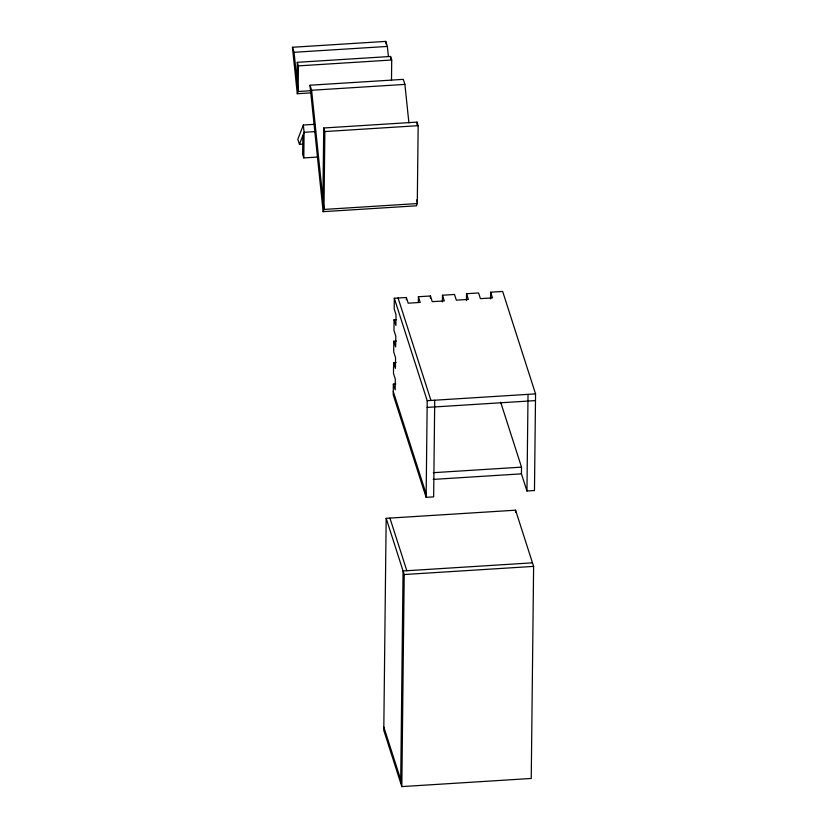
<?xml version="1.0" encoding="UTF-8"?>
<svg xmlns="http://www.w3.org/2000/svg" width="828" height="828" viewBox="0 0 828 828"><rect width="100%" height="100%" fill="white"/><g stroke="black" fill="none" stroke-linecap="round" stroke-linejoin="round"><path stroke-width="1.24" d="M297.066 81.237L297.283 62.317L390.578 56.459L391.716 60.009L391.489 80.513M297.283 62.317L298.422 65.878L298.132 91.504L297.273 93.73L311.338 92.85M302.862 135.44L302.655 154.36L303.793 157.92L317.849 157.03M303.793 157.92L304.083 132.294L303.327 125.028L314.826 124.303M322.92 199.175L323.717 127.988L417.012 122.12L418.161 125.68L417.281 203.574L416.422 205.81L323.127 211.668L309.993 85.222L403.288 79.364L404.902 84.394L408.897 122.834M323.717 127.988L324.866 131.548L323.986 209.443L323.127 211.668M390.547 58.974L390.578 56.459M386.169 518.318L383.788 730.399L401.828 786.6L531.245 778.465L533.615 566.393L515.575 510.193L386.169 518.318L404.209 574.529L401.828 786.6M395.867 383.995L393.352 384.151L393.238 394.894L426.13 497.338L433.655 496.862L434.731 400.224M396.105 362.519L393.6 362.674L393.476 373.418L395.308 379.11L395.184 389.843L393.352 384.151M396.343 341.043L393.838 341.198L393.714 351.941L395.546 357.634L395.422 368.367L393.6 362.674M396.581 319.567L394.076 319.722L393.962 330.465L395.784 336.158L395.66 346.891L393.838 341.198M500.671 402.232L521.516 467.147L521.443 473.854L526.95 491.004L534.474 490.528L535.55 393.88L502.658 291.435L490.621 292.201L492.453 297.883L480.416 298.649L478.584 292.957L466.547 293.712L468.379 299.405L456.331 300.16L454.51 294.468L442.473 295.223L444.294 300.916L432.257 301.671L430.436 295.979L418.399 296.734L420.22 302.427L408.183 303.183L406.362 297.49L394.314 298.246L394.2 308.989L396.022 314.681L395.908 325.414L394.076 319.722M400.69 783.04L403.07 570.968L532.476 562.833M406.331 299.726L406.362 297.49M416.991 124.666L417.012 122.12M418.337 302.324L418.399 296.734M426.13 497.338L427.207 400.69L394.314 298.246M430.405 298.215L430.436 295.979M442.4 301.93L442.473 295.223M466.474 300.419L466.547 293.712M490.549 298.908L490.621 292.201M515.554 512.428L515.575 510.193M526.95 491.004L528.026 394.356M303.327 125.028L297.821 139.301L299.436 144.331L303.265 144.093M299.436 144.331L304.083 132.294L315.582 131.569M297.273 93.73L292.45 47.268L385.744 41.4L387.359 46.43L388.404 56.501M292.45 47.268L294.064 52.299L387.359 46.43M298.422 65.878L391.716 60.009M309.993 85.222L311.607 90.262L404.902 84.394M310.914 90.697L298.132 91.504L294.064 52.299M324.866 131.548L418.161 125.68M427.207 400.69L535.55 393.88M427.134 407.407L535.478 400.597M433.334 472.684L521.516 467.147M433.261 479.402L521.443 473.854M404.209 574.529L533.615 566.393M398.082 298.008L430.974 400.462M393.269 391.53L426.161 493.985M389.926 518.09L406.827 570.73M383.83 727.046L400.731 779.686M416.888 199.724L417.281 203.574L323.986 209.443L311.607 90.262M385.744 41.4L386.003 43.915"/></g></svg>
